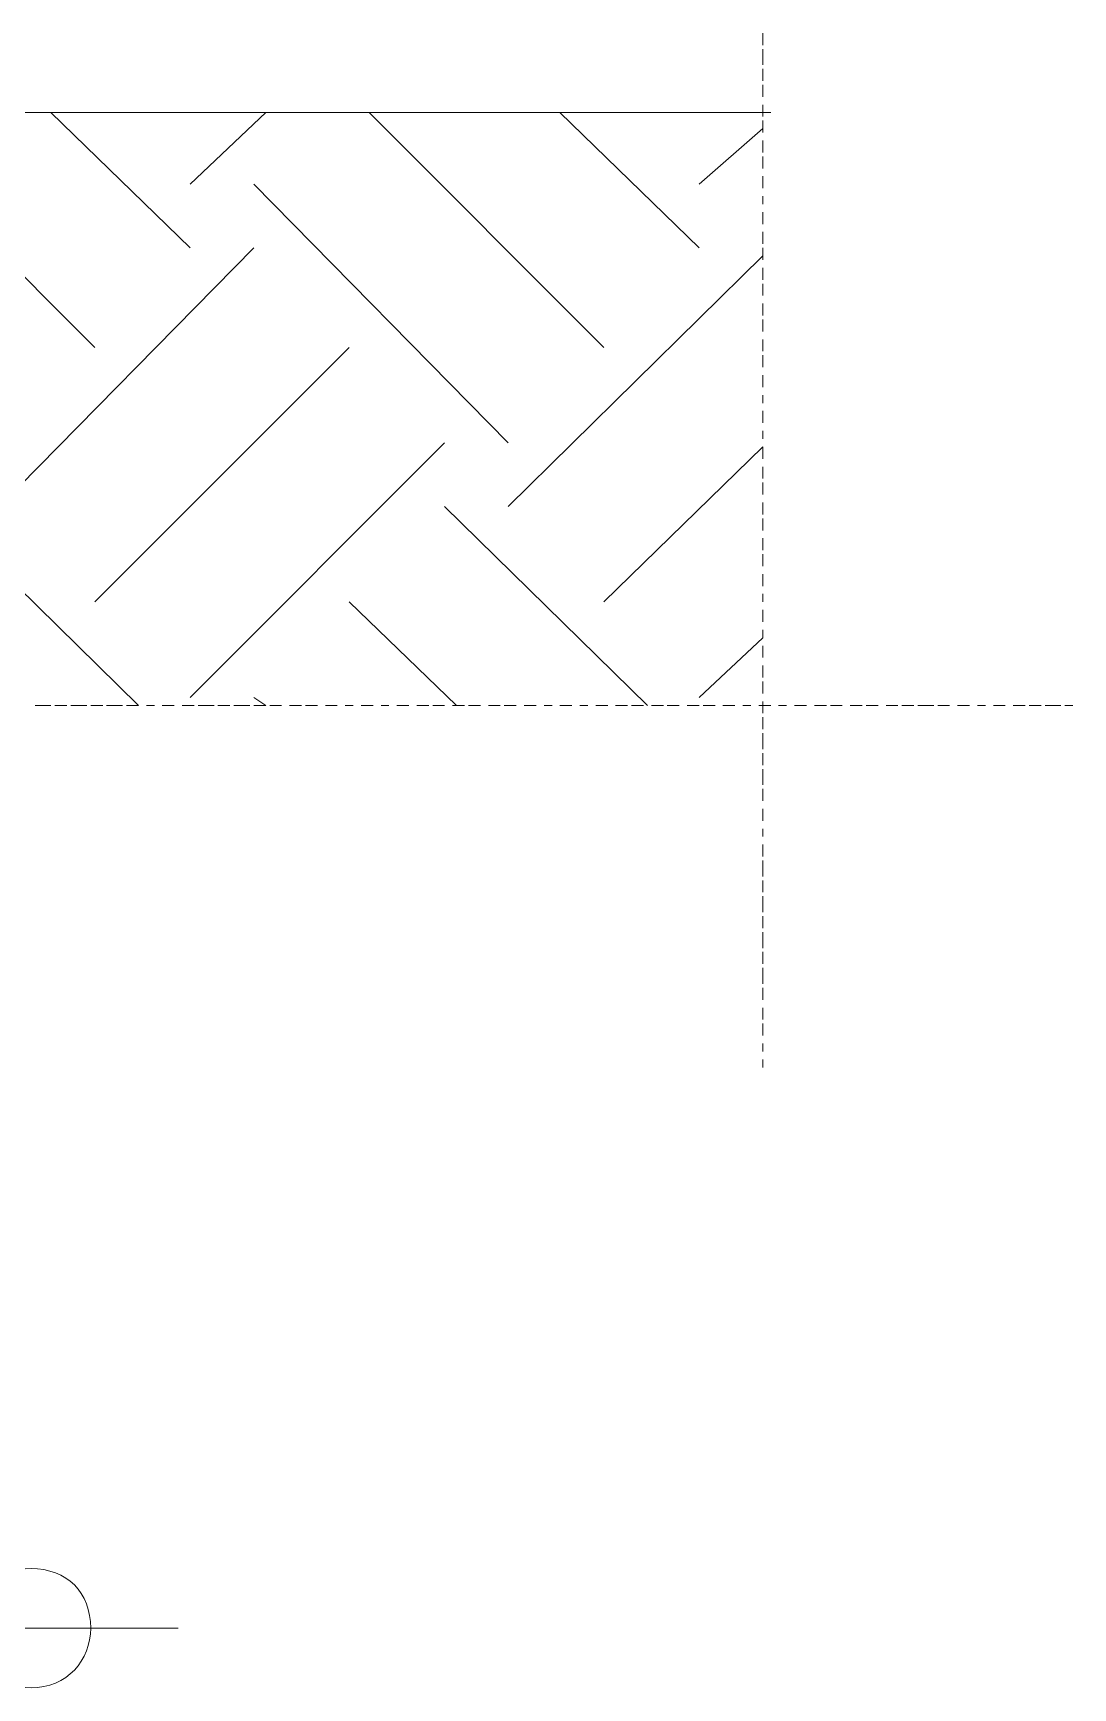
# Model space of a CAD drawing. Header units: millimetres. Extents: x 2928 to 3112, y 1220 to 1280.
# Drawn here: x 3101.921 to 3102.786, y 1271.332 to 1272.708 of the extents above; entities that cross this region are included whole.
import ezdxf

# ---------------------------------------------------------------- set-up
doc = ezdxf.new("R2010")
doc.units = ezdxf.units.MM

msp = doc.modelspace()

# ---------------------------------------------------------------- linework, layer by layer
at = {"color": 252, "linetype": 'Continuous', "lineweight": 5, "true_color": 0x989898}
for points in [[(3102.52807, 1272.69818), (3102.52807, 1272.7081), (3102.52807, 1272.7081)], [(3102.52807, 1272.68164), (3102.52807, 1272.69487), (3102.52807, 1272.69487)], [(3102.52807, 1272.6684), (3102.52807, 1272.67833), (3102.52807, 1272.67833)], [(3102.52807, 1272.65517), (3102.52807, 1272.6651), (3102.52807, 1272.6651)], [(3102.52807, 1272.63863), (3102.52807, 1272.64856), (3102.52807, 1272.64856)], [(3102.52807, 1272.6254), (3102.52807, 1272.63532), (3102.52807, 1272.63532)], [(3102.52807, 1272.60886), (3102.52807, 1272.61878), (3102.52807, 1272.61878)], [(3102.52807, 1272.59563), (3102.52807, 1272.60555), (3102.52807, 1272.60555)], [(3102.52807, 1272.57909), (3102.52807, 1272.58901), (3102.52807, 1272.58901)], [(3102.52807, 1272.56586), (3102.52807, 1272.57247), (3102.52807, 1272.57247)], [(3102.52807, 1272.54932), (3102.52807, 1272.55924), (3102.52807, 1272.55924)], [(3102.52807, 1272.53278), (3102.52807, 1272.5427), (3102.52807, 1272.5427)], [(3102.52807, 1272.51954), (3102.52807, 1272.52947), (3102.52807, 1272.52947)], [(3102.52807, 1272.503), (3102.52807, 1272.51293), (3102.52807, 1272.51293)], [(3102.52807, 1272.48977), (3102.52807, 1272.4997), (3102.52807, 1272.4997)], [(3102.52807, 1272.47323), (3102.52807, 1272.48316), (3102.52807, 1272.48316)], [(3102.52807, 1272.46), (3102.52807, 1272.46992), (3102.52807, 1272.46992)], [(3102.52807, 1272.44346), (3102.52807, 1272.45338), (3102.52807, 1272.45338)], [(3102.52807, 1272.43023), (3102.52807, 1272.44015), (3102.52807, 1272.44015)], [(3102.52807, 1272.41369), (3102.52807, 1272.42361), (3102.52807, 1272.42361)], [(3102.52807, 1272.40046), (3102.52807, 1272.40707), (3102.52807, 1272.40707)], [(3102.52807, 1272.38392), (3102.52807, 1272.39384), (3102.52807, 1272.39384)], [(3102.52807, 1272.37069), (3102.52807, 1272.3773), (3102.52807, 1272.3773)], [(3102.52807, 1272.35415), (3102.52807, 1272.36407), (3102.52807, 1272.36407)], [(3102.52807, 1272.33761), (3102.52807, 1272.34753), (3102.52807, 1272.34753)], [(3102.52807, 1272.32437), (3102.52807, 1272.3343), (3102.52807, 1272.3343)], [(3102.52807, 1272.30783), (3102.52807, 1272.31776), (3102.52807, 1272.31776)], [(3102.52807, 1272.2946), (3102.52807, 1272.30453), (3102.52807, 1272.30453)], [(3102.52807, 1272.27806), (3102.52807, 1272.28799), (3102.52807, 1272.28799)], [(3102.52807, 1272.26483), (3102.52807, 1272.27475), (3102.52807, 1272.27475)], [(3102.52807, 1272.24829), (3102.52807, 1272.25821), (3102.52807, 1272.25821)], [(3102.52807, 1272.23506), (3102.52807, 1272.24167), (3102.52807, 1272.24167)], [(3102.52807, 1272.21852), (3102.52807, 1272.22844), (3102.52807, 1272.22844)], [(3102.52807, 1272.20529), (3102.52807, 1272.2119), (3102.52807, 1272.2119)], [(3102.52807, 1272.18875), (3102.52807, 1272.19867), (3102.52807, 1272.19867)], [(3102.52807, 1272.17221), (3102.52807, 1272.18213), (3102.52807, 1272.18213)], [(3102.52807, 1272.15897), (3102.52807, 1272.1689), (3102.52807, 1272.1689)], [(3101.93595, 1272.14905), (3101.92271, 1272.14905), (3101.92271, 1272.14905)], [(3101.94918, 1272.14905), (3101.93925, 1272.14905), (3101.93925, 1272.14905)], [(3101.96572, 1272.14905), (3101.95249, 1272.14905), (3101.95249, 1272.14905)], [(3101.97895, 1272.14905), (3101.96903, 1272.14905), (3101.96903, 1272.14905)], [(3101.99549, 1272.14905), (3101.98226, 1272.14905), (3101.98226, 1272.14905)], [(3102.00872, 1272.14905), (3101.9988, 1272.14905), (3101.9988, 1272.14905)], [(3102.02195, 1272.14905), (3102.01534, 1272.14905), (3102.01534, 1272.14905)], [(3102.03849, 1272.14905), (3102.02857, 1272.14905), (3102.02857, 1272.14905)], [(3102.05503, 1272.14905), (3102.04511, 1272.14905), (3102.04511, 1272.14905)], [(3102.07157, 1272.14905), (3102.05834, 1272.14905), (3102.05834, 1272.14905)], [(3102.08481, 1272.14905), (3102.07488, 1272.14905), (3102.07488, 1272.14905)], [(3102.10135, 1272.14905), (3102.08811, 1272.14905), (3102.08811, 1272.14905)], [(3102.11458, 1272.14905), (3102.10465, 1272.14905), (3102.10465, 1272.14905)], [(3102.12781, 1272.14905), (3102.11789, 1272.14905), (3102.11789, 1272.14905)], [(3102.14435, 1272.14905), (3102.13443, 1272.14905), (3102.13443, 1272.14905)], [(3102.15758, 1272.14905), (3102.14766, 1272.14905), (3102.14766, 1272.14905)], [(3102.17412, 1272.14905), (3102.1642, 1272.14905), (3102.1642, 1272.14905)], [(3102.18735, 1272.14905), (3102.18074, 1272.14905), (3102.18074, 1272.14905)], [(3102.20389, 1272.14905), (3102.19397, 1272.14905), (3102.19397, 1272.14905)], [(3102.21712, 1272.14905), (3102.21051, 1272.14905), (3102.21051, 1272.14905)], [(3102.23366, 1272.14905), (3102.22374, 1272.14905), (3102.22374, 1272.14905)], [(3102.2502, 1272.14905), (3102.24028, 1272.14905), (3102.24028, 1272.14905)], [(3102.26344, 1272.14905), (3102.25351, 1272.14905), (3102.25351, 1272.14905)], [(3102.27998, 1272.14905), (3102.27005, 1272.14905), (3102.27005, 1272.14905)], [(3102.29321, 1272.14905), (3102.28328, 1272.14905), (3102.28328, 1272.14905)], [(3102.30975, 1272.14905), (3102.29982, 1272.14905), (3102.29982, 1272.14905)], [(3102.32298, 1272.14905), (3102.31306, 1272.14905), (3102.31306, 1272.14905)], [(3102.33952, 1272.14905), (3102.3296, 1272.14905), (3102.3296, 1272.14905)], [(3102.35275, 1272.14905), (3102.34614, 1272.14905), (3102.34614, 1272.14905)], [(3102.36929, 1272.14905), (3102.35937, 1272.14905), (3102.35937, 1272.14905)], [(3102.38252, 1272.14905), (3102.37591, 1272.14905), (3102.37591, 1272.14905)], [(3102.39906, 1272.14905), (3102.38914, 1272.14905), (3102.38914, 1272.14905)], [(3102.4156, 1272.14905), (3102.40568, 1272.14905), (3102.40568, 1272.14905)], [(3102.42884, 1272.14905), (3102.41891, 1272.14905), (3102.41891, 1272.14905)], [(3102.44538, 1272.14905), (3102.43545, 1272.14905), (3102.43545, 1272.14905)], [(3102.45861, 1272.14905), (3102.44868, 1272.14905), (3102.44868, 1272.14905)], [(3102.47515, 1272.14905), (3102.46522, 1272.14905), (3102.46522, 1272.14905)], [(3102.48838, 1272.14905), (3102.47845, 1272.14905), (3102.47845, 1272.14905)], [(3102.50492, 1272.14905), (3102.49499, 1272.14905), (3102.49499, 1272.14905)], [(3102.51815, 1272.14905), (3102.51153, 1272.14905), (3102.51153, 1272.14905)], [(3102.53469, 1272.14905), (3102.52477, 1272.14905), (3102.52477, 1272.14905)], [(3102.52807, 1272.14244), (3102.52807, 1272.15236), (3102.52807, 1272.15236)], [(3102.52807, 1272.1292), (3102.52807, 1272.13913), (3102.52807, 1272.13913)], [(3102.54792, 1272.14905), (3102.54131, 1272.14905), (3102.54131, 1272.14905)], [(3102.56446, 1272.14905), (3102.55454, 1272.14905), (3102.55454, 1272.14905)], [(3102.581, 1272.14905), (3102.57108, 1272.14905), (3102.57108, 1272.14905)], [(3102.59423, 1272.14905), (3102.58431, 1272.14905), (3102.58431, 1272.14905)], [(3102.61077, 1272.14905), (3102.60085, 1272.14905), (3102.60085, 1272.14905)], [(3102.62401, 1272.14905), (3102.61408, 1272.14905), (3102.61408, 1272.14905)], [(3102.64055, 1272.14905), (3102.63062, 1272.14905), (3102.63062, 1272.14905)], [(3102.65378, 1272.14905), (3102.64385, 1272.14905), (3102.64385, 1272.14905)], [(3102.67032, 1272.14905), (3102.65709, 1272.14905), (3102.65709, 1272.14905)], [(3102.68355, 1272.14905), (3102.67363, 1272.14905), (3102.67363, 1272.14905)], [(3102.70009, 1272.14905), (3102.69017, 1272.14905), (3102.69017, 1272.14905)], [(3102.71332, 1272.14905), (3102.70671, 1272.14905), (3102.70671, 1272.14905)], [(3102.72986, 1272.14905), (3102.71994, 1272.14905), (3102.71994, 1272.14905)], [(3102.7464, 1272.14905), (3102.73648, 1272.14905), (3102.73648, 1272.14905)], [(3102.75963, 1272.14905), (3102.74971, 1272.14905), (3102.74971, 1272.14905)], [(3102.77617, 1272.14905), (3102.76294, 1272.14905), (3102.76294, 1272.14905)], [(3102.7861, 1272.14905), (3102.77948, 1272.14905), (3102.77948, 1272.14905)], [(3102.52807, 1272.11266), (3102.52807, 1272.1259), (3102.52807, 1272.1259)], [(3102.52807, 1272.09943), (3102.52807, 1272.10936), (3102.52807, 1272.10936)], [(3102.52807, 1272.08289), (3102.52807, 1272.09612), (3102.52807, 1272.09612)], [(3102.52807, 1272.06966), (3102.52807, 1272.07958), (3102.52807, 1272.07958)], [(3102.52807, 1272.05312), (3102.52807, 1272.06304), (3102.52807, 1272.06304)], [(3102.52807, 1272.03989), (3102.52807, 1272.0465), (3102.52807, 1272.0465)], [(3102.52807, 1272.02335), (3102.52807, 1272.03327), (3102.52807, 1272.03327)], [(3102.52807, 1272.00681), (3102.52807, 1272.02004), (3102.52807, 1272.02004)], [(3102.52807, 1271.99358), (3102.52807, 1272.0035), (3102.52807, 1272.0035)], [(3102.52807, 1271.97704), (3102.52807, 1271.99027), (3102.52807, 1271.99027)], [(3102.52807, 1271.9638), (3102.52807, 1271.97373), (3102.52807, 1271.97373)], [(3102.52807, 1271.94726), (3102.52807, 1271.9605), (3102.52807, 1271.9605)], [(3102.52807, 1271.93403), (3102.52807, 1271.94396), (3102.52807, 1271.94396)], [(3102.52807, 1271.91749), (3102.52807, 1271.93072), (3102.52807, 1271.93072)], [(3102.52807, 1271.90426), (3102.52807, 1271.91418), (3102.52807, 1271.91418)], [(3102.52807, 1271.88772), (3102.52807, 1271.89764), (3102.52807, 1271.89764)], [(3102.52807, 1271.87449), (3102.52807, 1271.88441), (3102.52807, 1271.88441)], [(3102.52807, 1271.86126), (3102.52807, 1271.86787), (3102.52807, 1271.86787)], [(3102.52807, 1271.84803), (3102.52807, 1271.85464), (3102.52807, 1271.85464)]]:
    msp.add_lwpolyline(points, dxfattribs=at)
at = {"color": 7, "linetype": 'Continuous', "lineweight": 9, "true_color": 0x000007}
for points in [[(3096.91775, 1272.64194), (3102.53469, 1272.64194), (3102.53469, 1272.64194)], [(3101.80032, 1271.3816), (3102.0418, 1271.3816), (3102.0418, 1271.3816)]]:
    msp.add_lwpolyline(points, dxfattribs=at)
at = {"color": 9, "linetype": 'Continuous', "lineweight": 5, "true_color": 0xbababa}
for points in [[(3101.97233, 1272.44677), (3101.77716, 1272.64194), (3101.77716, 1272.64194)], [(3102.05173, 1272.52947), (3101.93595, 1272.64194), (3101.93595, 1272.64194)], [(3102.05173, 1272.5824), (3102.11458, 1272.64194), (3102.11458, 1272.64194)], [(3102.39576, 1272.44677), (3102.20058, 1272.64194), (3102.20058, 1272.64194)], [(3102.47515, 1272.52947), (3102.35937, 1272.64194), (3102.35937, 1272.64194)], [(3102.47515, 1272.5824), (3102.52807, 1272.62871), (3102.52807, 1272.62871)], [(3102.31636, 1272.36738), (3102.10465, 1272.5824), (3102.10465, 1272.5824)], [(3101.89294, 1272.31445), (3102.10465, 1272.52947), (3102.10465, 1272.52947)], [(3102.31636, 1272.31445), (3102.52807, 1272.52285), (3102.52807, 1272.52285)], [(3101.97233, 1272.23506), (3102.18405, 1272.44677), (3102.18405, 1272.44677)], [(3102.05173, 1272.15567), (3102.26344, 1272.36738), (3102.26344, 1272.36738)], [(3102.39576, 1272.23506), (3102.52807, 1272.36407), (3102.52807, 1272.36407)], [(3102.00872, 1272.14905), (3101.84002, 1272.31445), (3101.84002, 1272.31445)], [(3102.43214, 1272.14905), (3102.26344, 1272.31445), (3102.26344, 1272.31445)], [(3102.27336, 1272.14905), (3102.18405, 1272.23506), (3102.18405, 1272.23506)], [(3102.47515, 1272.15567), (3102.52807, 1272.20529), (3102.52807, 1272.20529)], [(3102.11458, 1272.14905), (3102.10465, 1272.15567), (3102.10465, 1272.15567)]]:
    msp.add_lwpolyline(points, dxfattribs=at)
at = {"color": 7, "linetype": 'Continuous', "lineweight": 9, "true_color": 0x000007}
msp.add_open_spline([(3101.96903, 1271.3816), (3101.96903, 1271.41137), (3101.94918, 1271.43122), (3101.91941, 1271.43122), (3101.91941, 1271.43122), (3101.89294, 1271.43122), (3101.86979, 1271.41137), (3101.86979, 1271.3816), (3101.86979, 1271.3816), (3101.86979, 1271.35514), (3101.89294, 1271.33198), (3101.91941, 1271.33198), (3101.91941, 1271.33198), (3101.94918, 1271.33198), (3101.96903, 1271.35514), (3101.96903, 1271.3816)], degree=3, knots=[0, 0, 0, 0, 0.0625, 0.0625, 0.0625, 0.062501, 0.125, 0.125, 0.125, 0.125001, 0.1875, 0.1875, 0.1875, 0.187501, 1, 1, 1, 1], dxfattribs=at)

doc.saveas('drawing.dxf')
